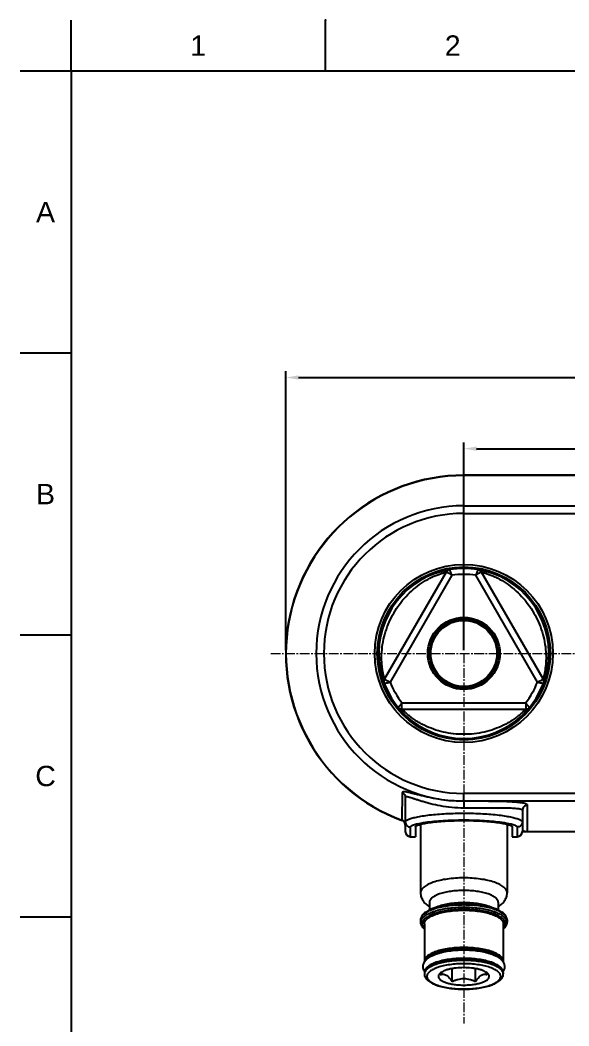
# Model space of a CAD drawing. Header units: millimetres. Extents: x 4599 to 5019, y 722 to 1019.
# Drawn here: x 4599.3 to 4707.1, y 821.3 to 1018.8 of the extents above; entities that cross this region are included whole.
import ezdxf

# ---------------------------------------------------------------- set-up
doc = ezdxf.new("R2010")
doc.units = ezdxf.units.MM
doc.header["$LTSCALE"] = 0.1
doc.linetypes.add('CENTER2', pattern=[28.575, 19.05, -3.175, 3.175, -3.175])
for name, color, linetype in [('02___PRT_ALL_AXES', 7, 'Continuous'), ('DIM', 3, 'Continuous'), ('MEMBER', 7, 'Continuous')]:
    doc.layers.add(name, color=color, linetype=linetype)
doc.layers.add('Cneter', color=1, linetype='CENTER2', lineweight=13)
doc.styles.get("Standard").update_dxf_attribs({"font": 'ARIAL.TTF'})
doc.dimstyles.new('ISO-25', dxfattribs={"dimtxt": 2.5, "dimasz": 2.5, "dimexe": 1.25, "dimexo": 0.625, "dimtad": 1, "dimtxsty": 'Standard', "dimcen": 2.5, "dimadec": 0, "dimazin": 0, "dimtfac": 1, "dimtmove": 0, "dimatfit": 3, "dimfxl": 1, "dimarcsym": 0})

# ---------------------------------------------------------------- blocks, each defined once
blk = doc.blocks.new('*D15')
at = {"layer": 'Defpoints', "color": 0}
for p in [(4776.48, 948.64), (4651.48, 894.44), (4776.48, 894.44)]:
    blk.add_point(p, dxfattribs=at)
at = {"layer": 'DIM', "color": 0, "lineweight": -2}
for p, q in [((4651.48, 895.07), (4651.48, 949.89)), ((4653.98, 948.64), (4773.98, 948.64)), ((4776.48, 895.07), (4776.48, 949.89))]:
    blk.add_line(p, q, dxfattribs=at)
at = {"layer": 'DIM', "color": 0}
for points in [[(4653.98, 949.06), (4653.98, 948.23), (4651.48, 948.64)], [(4773.98, 949.06), (4773.98, 948.23), (4776.48, 948.64)]]:
    blk.add_solid(points, dxfattribs=at)
at = {"layer": 'DIM', "color": 0, "insert": (4713.98, 950.54), "char_height": 2.5, "attachment_point": 5}
blk.add_mtext('125', dxfattribs=at)
blk = doc.blocks.new('*D17')
at = {"layer": 'Defpoints', "color": 0}
for p in [(4741.48, 934.66), (4686.48, 894.44), (4741.48, 894.44)]:
    blk.add_point(p, dxfattribs=at)
at = {"layer": 'DIM', "color": 0, "lineweight": -2}
for p, q in [((4686.48, 895.07), (4686.48, 935.91)), ((4688.98, 934.66), (4738.98, 934.66)), ((4741.48, 895.07), (4741.48, 935.91))]:
    blk.add_line(p, q, dxfattribs=at)
at = {"layer": 'DIM', "color": 0}
for points in [[(4688.98, 935.08), (4688.98, 934.24), (4686.48, 934.66)], [(4738.98, 935.08), (4738.98, 934.24), (4741.48, 934.66)]]:
    blk.add_solid(points, dxfattribs=at)
at = {"layer": 'DIM', "color": 0, "insert": (4713.98, 936.56), "char_height": 2.5, "attachment_point": 5}
blk.add_mtext('55', dxfattribs=at)

msp = doc.modelspace()

# ---------------------------------------------------------------- linework, layer by layer
for p, q in [((4609.294, 1008.845), (4609.294, 1018.845)), ((4659.294, 1008.845), (4659.294, 1018.845)), ((4609.294, 1008.845), (4599.294, 1008.845)), ((5009.294, 1008.845), (4609.294, 1008.845)), ((4609.294, 1008.845), (4609.294, 731.845)), ((4609.294, 953.445), (4599.294, 953.445)), ((4609.294, 898.045), (4599.294, 898.045)), ((4609.294, 842.645), (4599.294, 842.645))]:
    msp.add_line(p, q)
at = {"color": 9, "linetype": 'Continuous'}
for p, q in [((4686.479, 921.95), (4686.479, 929.443)), ((4741.479, 929.385), (4686.479, 929.385)), ((4686.479, 921.95), (4741.479, 921.95)), ((4684.134, 909.798), (4672.008, 888.797)), ((4700.949, 888.797), (4688.823, 909.798)), ((4674.353, 884.735), (4698.604, 884.735)), ((4674.38, 867.074), (4674.313, 861.687)), ((4686.479, 865.436), (4686.479, 866.936)), ((4741.479, 866.936), (4686.479, 866.936)), ((4686.479, 865.418), (4686.479, 864.076)), ((4698.979, 859.443), (4698.979, 864.619)), ((4674.313, 861.687), (4674.326, 861.621)), ((4675.979, 858.443), (4675.979, 860.338)), ((4696.979, 860.338), (4696.979, 858.443)), ((4698.979, 859.463), (4728.979, 859.463))]:
    msp.add_line(p, q, dxfattribs=at)
at = {"color": 7, "linetype": 'Continuous'}
for p, q in [((4741.479, 929.443), (4686.479, 929.443)), ((4686.479, 923.45), (4741.479, 923.45)), ((4683.004, 910.425), (4670.901, 889.461)), ((4702.056, 889.461), (4689.953, 910.425)), ((4698.582, 883.443), (4674.375, 883.443)), ((4674.979, 866.165), (4674.979, 859.443)), ((4741.479, 865.436), (4686.479, 865.436)), ((4697.979, 863.624), (4697.979, 859.581)), ((4676.979, 860.365), (4676.979, 858.443)), ((4677.979, 860.878), (4677.979, 847.444)), ((4694.979, 860.878), (4694.979, 847.444)), ((4695.979, 860.365), (4695.979, 858.443)), ((4697.974, 859.443), (4729.983, 859.443)), ((4675.979, 858.443), (4676.979, 858.443)), ((4695.979, 858.443), (4696.979, 858.443)), ((4679.729, 845.579), (4679.729, 844.047)), ((4693.229, 845.579), (4693.229, 844.045)), ((4677.979, 842.127), (4677.979, 841.632)), ((4694.979, 842.127), (4694.979, 841.632)), ((4678.729, 841.35), (4678.729, 834.021)), ((4694.229, 841.35), (4694.229, 834.021)), ((4678.729, 831.766), (4678.729, 831.484)), ((4684.169, 830.004), (4684.169, 832.528)), ((4688.788, 830.004), (4688.788, 832.528)), ((4694.229, 831.766), (4694.229, 831.484))]:
    msp.add_line(p, q, dxfattribs=at)
at = {"color": 9, "linetype": 'Continuous'}
for radius in [17.5, 7.08]:
    msp.add_circle((4686.479, 894.443), radius, dxfattribs=at)
at = {"color": 7, "linetype": 'Continuous'}
for radius in [17, 6.75]:
    msp.add_circle((4686.479, 894.443), radius, dxfattribs=at)
for centre, radius, start, end in [((4686.479, 894.443), 35, 90, 249.68249), ((4686.479, 894.443), 29.007, 90, 270), ((4686.479, 894.443), 16.7, 99.56422, 80.43578), ((4683.87, 909.925), 1, 99.56419, 150), ((4686.479, 894.443), 16.7, 80.44425, 99.55575), ((4689.087, 909.925), 1, 30.00039, 80.43671), ((4671.767, 888.961), 1, 150.00039, 200.4367), ((4701.19, 888.961), 1, 339.56419, 30), ((4674.375, 884.443), 1, 219.56419, 270), ((4698.582, 884.443), 1, 270.00021, 320.4363), ((4673.979, 860.683), 1, 0, 69.68249), ((4675.979, 859.443), 1, 180, 270), ((4696.979, 859.443), 1, 270, 0), ((4679.826, 834.021), 1.097, 180.03161, 189.82306), ((4693.131, 834.021), 1.097, 350.10701, 359.96746)]:
    msp.add_arc(centre, radius, start, end, dxfattribs=at)
at = {"color": 9, "linetype": 'Continuous'}
for centre, radius, start, end in [((4686.479, 894.443), 34.942, 90, 249.62531), ((4686.479, 894.443), 27.507, 90, 270), ((4683.871, 909.934), 0.991, 99.58835, 149.53001), ((4689.086, 909.934), 0.991, 30.46995, 80.41145), ((4686.479, 894.443), 15.533, 81.31785, 98.6806), ((4671.76, 888.956), 0.991, 150.46995, 200.41145), ((4701.197, 888.956), 0.991, 339.58835, 29.53001), ((4686.479, 894.443), 15.533, 201.31565, 218.68015), ((4686.479, 894.443), 15.533, 321.31865, 338.68408), ((4674.367, 884.44), 0.991, 219.58835, 269.53001), ((4698.59, 884.44), 0.991, 270.46995, 320.41145), ((4679.266, 841.54), 1.303, 153.99884, 154.56324), ((4693.692, 841.54), 1.303, 25.43676, 26.00115)]:
    msp.add_arc(centre, radius, start, end, dxfattribs=at)
for points, start_tangent, end_tangent in [([(4684.134, 909.798), (4684.056, 910.028), (4683.982, 910.242), (4683.912, 910.435), (4683.849, 910.601), (4683.821, 910.672), (4683.796, 910.735), (4683.773, 910.788), (4683.753, 910.833), (4683.736, 910.868), (4683.723, 910.892), (4683.713, 910.907), (4683.706, 910.911)], (-0.3188857, 0.9477932), (-0.9869291, -0.161155)), ([(4689.251, 910.911), (4689.244, 910.907), (4689.234, 910.892), (4689.221, 910.868), (4689.204, 910.833), (4689.184, 910.788), (4689.161, 910.735), (4689.136, 910.672), (4689.108, 910.601), (4689.045, 910.435), (4688.975, 910.242), (4688.901, 910.028), (4688.823, 909.798)], (-0.9869487, 0.1610349), (-0.3187809, -0.9478284)), ([(4670.901, 889.461), (4670.892, 889.49), (4670.868, 889.575), (4670.83, 889.716), (4670.78, 889.908), (4670.721, 890.15), (4670.657, 890.437), (4670.527, 891.126), (4670.416, 891.936), (4670.345, 892.828), (4670.324, 893.772), (4670.361, 894.745), (4670.614, 896.723), (4671.1, 898.681), (4671.807, 900.578), (4672.721, 902.385), (4675.118, 905.642), (4676.571, 907.042), (4678.157, 908.249), (4679.81, 909.223), (4680.618, 909.607), (4681.374, 909.916), (4682.036, 910.148), (4682.317, 910.236), (4682.556, 910.306), (4682.748, 910.359), (4682.889, 910.396), (4682.975, 910.418), (4683.004, 910.425)], (-0.241271, 0.9704578), (0.9641779, 0.2652564)), ([(4683.004, 910.425), (4683.006, 910.428), (4683.017, 910.437)], (0.5036289, 0.8639201), (0.8745902, 0.4848629)), ([(4683.017, 910.437), (4683.07, 910.443), (4683.155, 910.422), (4683.269, 910.373), (4683.408, 910.299), (4683.747, 910.083), (4684.134, 909.798)], (0.8734874, 0.4868468), (0.7854206, -0.6189624)), ([(4688.823, 909.798), (4689.21, 910.083), (4689.549, 910.299), (4689.688, 910.373), (4689.802, 910.422), (4689.887, 910.443), (4689.94, 910.437)], (0.7854856, 0.6188799), (0.873446, -0.486921)), ([(4689.94, 910.437), (4689.944, 910.434), (4689.953, 910.425)], (0.874557, -0.4849227), (0.5033178, -0.8641014)), ([(4689.953, 910.425), (4689.982, 910.418), (4690.068, 910.396), (4690.209, 910.359), (4690.401, 910.306), (4690.64, 910.236), (4690.921, 910.148), (4691.583, 909.916), (4692.339, 909.607), (4693.147, 909.223), (4694.8, 908.249), (4696.386, 907.042), (4697.839, 905.642), (4700.236, 902.385), (4701.15, 900.578), (4701.857, 898.681), (4702.343, 896.723), (4702.596, 894.745), (4702.633, 893.772), (4702.612, 892.827), (4702.541, 891.936), (4702.43, 891.126), (4702.301, 890.437), (4702.236, 890.15), (4702.177, 889.908), (4702.127, 889.716), (4702.089, 889.575), (4702.065, 889.49), (4702.056, 889.461)], (0.9648489, -0.2628053), (-0.2420573, -0.970262)), ([(4670.897, 889.444), (4670.897, 889.449), (4670.901, 889.461)], (-0.0173231, 0.9998499), (0.4966749, 0.8679367)), ([(4672.008, 888.796), (4671.569, 888.989), (4671.212, 889.174), (4671.078, 889.258), (4670.979, 889.332), (4670.918, 889.395), (4670.897, 889.444)], (-0.9287085, 0.3708105), (-0.015037, 0.9998869)), ([(4702.06, 889.444), (4702.039, 889.395), (4701.978, 889.332), (4701.879, 889.258), (4701.745, 889.174), (4701.388, 888.989), (4700.949, 888.796)], (-0.015122, -0.9998857), (-0.9287475, -0.370713)), ([(4702.056, 889.461), (4702.058, 889.458), (4702.06, 889.444)], (0.4963623, -0.8681155), (-0.0173915, -0.9998488)), ([(4670.83, 888.61), (4670.838, 888.606), (4670.855, 888.605), (4670.883, 888.606), (4670.922, 888.608), (4670.97, 888.613), (4671.028, 888.621), (4671.095, 888.63), (4671.171, 888.641), (4671.346, 888.67), (4671.548, 888.706), (4671.771, 888.748), (4672.008, 888.796)], (0.354014, -0.9352401), (0.980234, 0.1978418)), ([(4700.949, 888.796), (4701.186, 888.748), (4701.409, 888.706), (4701.611, 888.67), (4701.786, 888.641), (4701.862, 888.63), (4701.929, 888.621), (4701.987, 888.613), (4702.035, 888.608), (4702.074, 888.606), (4702.102, 888.605), (4702.12, 888.606), (4702.127, 888.61)], (0.9802558, -0.1977334), (0.3539003, 0.9352832)), ([(4674.353, 884.735), (4674.193, 884.553), (4674.044, 884.381), (4673.912, 884.225), (4673.8, 884.087), (4673.753, 884.028), (4673.711, 883.974), (4673.676, 883.927), (4673.647, 883.888), (4673.626, 883.856), (4673.611, 883.832), (4673.603, 883.816), (4673.603, 883.808)], (-0.6613701, -0.7500597), (0.6330289, -0.7741282)), ([(4674.359, 883.448), (4674.327, 883.491), (4674.303, 883.575), (4674.288, 883.698), (4674.282, 883.857), (4674.3, 884.258), (4674.353, 884.735)], (-0.8583654, 0.5130388), (0.1433268, 0.9896754)), ([(4674.375, 883.443), (4674.371, 883.443), (4674.359, 883.448)], (-0.9999912, 0.0041953), (-0.8571987, 0.5149859)), ([(4686.479, 878.557), (4682.46, 879.006), (4680.521, 879.564), (4678.682, 880.334), (4677.82, 880.789), (4677.012, 881.279), (4676.275, 881.787), (4675.63, 882.287), (4675.098, 882.744), (4674.882, 882.943), (4674.702, 883.115), (4674.56, 883.255), (4674.458, 883.358), (4674.396, 883.422), (4674.375, 883.443)], (-1, 0.0000011), (-0.7158526, 0.6982514)), ([(4698.582, 883.443), (4698.561, 883.422), (4698.499, 883.358), (4698.397, 883.255), (4698.255, 883.115), (4698.075, 882.943), (4697.859, 882.744), (4697.327, 882.287), (4696.682, 881.787), (4695.945, 881.279), (4695.137, 880.789), (4694.275, 880.334), (4692.436, 879.564), (4690.498, 879.006), (4686.479, 878.557)], (-0.7153115, -0.6988057), (-1, -0.0000011)), ([(4698.598, 883.448), (4698.594, 883.446), (4698.582, 883.443)], (-0.8572339, -0.5149273), (-0.9999926, -0.0038353)), ([(4698.604, 884.735), (4698.657, 884.258), (4698.675, 883.856), (4698.669, 883.698), (4698.655, 883.575), (4698.631, 883.491), (4698.598, 883.448)], (0.143216, -0.9896915), (-0.858409, -0.5129659)), ([(4699.354, 883.808), (4699.354, 883.816), (4699.346, 883.832), (4699.332, 883.856), (4699.31, 883.888), (4699.281, 883.927), (4699.246, 883.974), (4699.205, 884.028), (4699.157, 884.087), (4699.045, 884.224), (4698.913, 884.381), (4698.764, 884.553), (4698.604, 884.735)], (0.6329347, 0.7742052), (-0.6614513, 0.7499881)), ([(4686.479, 865.418), (4683.943, 865.522), (4681.583, 865.804), (4679.506, 866.191), (4678.589, 866.398), (4677.754, 866.601), (4677.005, 866.792), (4676.342, 866.961), (4675.767, 867.099), (4675.285, 867.199), (4674.9, 867.253), (4674.617, 867.253), (4674.515, 867.232), (4674.442, 867.195), (4674.396, 867.142), (4674.38, 867.074)], (-1, 0.0000226), (-0.0155759, -0.9998787)), ([(4674.38, 867.074), (4674.816, 866.708), (4674.979, 866.165)], (0.9167593, -0.39944), (0.0000003, -1)), ([(4686.479, 864.076), (4684.094, 864.189), (4681.871, 864.497), (4679.906, 864.925), (4679.034, 865.159), (4678.238, 865.393), (4677.521, 865.617), (4676.883, 865.822), (4676.329, 865.999), (4675.861, 866.139), (4675.662, 866.193), (4675.486, 866.234), (4675.334, 866.261), (4675.208, 866.274), (4675.109, 866.271), (4675.037, 866.252), (4674.993, 866.217), (4674.979, 866.165)], (-1, 0.0001462), (-0.000646, -0.9999998)), ([(4698.979, 864.619), (4698.964, 864.683), (4698.92, 864.744), (4698.847, 864.802), (4698.745, 864.857), (4698.456, 864.959), (4698.055, 865.049), (4697.546, 865.127), (4696.931, 865.193), (4696.217, 865.249), (4695.407, 865.294), (4693.528, 865.358), (4691.357, 865.395), (4688.974, 865.413), (4686.479, 865.418)], (-0.000652, 0.9999998), (-1, 0.0000066)), ([(4697.979, 863.624), (4697.965, 863.671), (4697.925, 863.715), (4697.857, 863.757), (4697.764, 863.795), (4697.643, 863.831), (4697.497, 863.865), (4697.128, 863.923), (4696.659, 863.97), (4696.094, 864.008), (4695.436, 864.036), (4694.692, 864.056), (4692.964, 864.077), (4690.967, 864.08), (4688.774, 864.078), (4686.479, 864.076)], (-0.0004116, 0.9999999), (-1, -0.0000317)), ([(4698.979, 864.619), (4698.596, 864.543), (4698.271, 864.328), (4698.055, 864.005), (4697.979, 863.624)], (-1, 0), (0, -1)), ([(4674.313, 861.687), (4674.661, 861.485), (4674.896, 861.167)], (0.9468737, -0.3216058), (0.4126094, -0.9109081)), ([(4674.979, 861.332), (4675.014, 861.454), (4675.118, 861.578), (4675.293, 861.702), (4675.535, 861.827), (4675.846, 861.951), (4676.222, 862.073), (4676.662, 862.192), (4677.164, 862.307), (4678.34, 862.523), (4679.724, 862.712), (4681.282, 862.867), (4682.975, 862.981), (4686.589, 863.072), (4690.192, 862.97), (4693.41, 862.691), (4694.77, 862.498), (4695.92, 862.28)], (0.0004, 0.9999999), (0.9764361, -0.2158068)), ([(4675.979, 860.338), (4676.027, 860.457), (4676.089, 860.517), (4676.174, 860.578), (4676.417, 860.701), (4676.755, 860.824), (4677.186, 860.945), (4677.707, 861.063), (4678.312, 861.177), (4678.998, 861.284), (4680.586, 861.473), (4682.411, 861.618), (4684.402, 861.71), (4686.479, 861.742), (4688.555, 861.71), (4690.546, 861.618), (4692.371, 861.473), (4693.959, 861.284), (4694.645, 861.177), (4695.25, 861.063), (4695.771, 860.945), (4696.202, 860.824), (4696.54, 860.701), (4696.783, 860.578), (4696.869, 860.517), (4696.93, 860.457), (4696.979, 860.338)], (0.0009809, 0.9999995), (0.0010031, -0.9999995)), ([(4695.92, 862.28), (4696.808, 862.051), (4697.162, 861.932), (4697.455, 861.812), (4697.683, 861.691), (4697.847, 861.57), (4697.946, 861.45), (4697.979, 861.332)], (0.9764361, -0.2158068), (0.0004097, -0.9999999)), ([(4674.896, 861.167), (4674.932, 861.075), (4674.979, 860.786)], (0.4126094, -0.9109081), (-0.0000185, -1)), ([(4674.979, 861.332), (4675.055, 860.951), (4675.271, 860.629), (4675.596, 860.413), (4675.979, 860.338)], (0, -1), (1, 0)), ([(4697.979, 861.332), (4697.902, 860.951), (4697.686, 860.629), (4697.361, 860.413), (4696.979, 860.338)], (0, -1), (-1, 0)), ([(4697.979, 859.943), (4698.014, 859.816), (4698.135, 859.684)], (-0.0000052, -1), (0.7981146, -0.6025056)), ([(4698.135, 859.684), (4698.173, 859.657), (4698.333, 859.575)], (0.7981146, -0.6025056), (0.9272, -0.3745668)), ([(4698.333, 859.575), (4698.388, 859.555), (4698.62, 859.494)], (0.9272, -0.3745668), (0.9836635, -0.1800171)), ([(4698.62, 859.494), (4698.683, 859.484), (4698.979, 859.463)], (0.9836635, -0.1800171), (1, 0.0001227)), ([(4694.979, 847.444), (4694.938, 847.729), (4694.815, 848.011), (4694.613, 848.288), (4694.332, 848.556), (4693.975, 848.814), (4693.546, 849.059), (4693.049, 849.288), (4692.489, 849.499), (4691.201, 849.861), (4689.731, 850.13), (4688.137, 850.295), (4686.479, 850.351), (4684.82, 850.295), (4683.226, 850.13), (4681.756, 849.861), (4680.468, 849.499), (4679.908, 849.288), (4679.411, 849.059), (4678.982, 848.814), (4678.626, 848.556), (4678.345, 848.288), (4678.142, 848.011), (4678.019, 847.729), (4677.979, 847.444)], (0, 1), (0, -1)), ([(4694.979, 842.127), (4694.938, 842.411), (4694.815, 842.694), (4694.613, 842.97), (4694.332, 843.239), (4693.975, 843.497), (4693.546, 843.742), (4693.049, 843.971), (4692.489, 844.182), (4691.201, 844.544), (4689.731, 844.812), (4688.137, 844.978), (4686.479, 845.034), (4684.82, 844.978), (4683.226, 844.812), (4681.756, 844.544), (4680.468, 844.182), (4679.908, 843.971), (4679.411, 843.742), (4678.982, 843.497), (4678.626, 843.239), (4678.345, 842.97), (4678.142, 842.694), (4678.019, 842.411), (4677.979, 842.127)], (0, 1), (0, -1)), ([(4694.863, 842.111), (4694.489, 842.605), (4694.209, 842.841), (4693.869, 843.069), (4693.472, 843.285), (4693.021, 843.488), (4691.972, 843.851), (4690.754, 844.145), (4689.404, 844.362), (4687.964, 844.495), (4686.479, 844.54), (4684.993, 844.495), (4683.553, 844.362), (4682.203, 844.145), (4680.985, 843.851), (4679.936, 843.488), (4679.485, 843.285), (4679.088, 843.069), (4678.748, 842.841), (4678.468, 842.605), (4678.094, 842.111)], (-0.4383806, 0.8987895), (-0.4383807, -0.8987894)), ([(4694.679, 841.35), (4694.639, 841.625), (4694.521, 841.898), (4694.325, 842.165), (4694.054, 842.424), (4693.71, 842.673), (4693.297, 842.909), (4692.817, 843.13), (4692.277, 843.334), (4691.034, 843.682), (4689.617, 843.942), (4688.078, 844.101), (4686.479, 844.155), (4684.879, 844.101), (4683.341, 843.942), (4681.923, 843.682), (4680.68, 843.334), (4680.14, 843.13), (4679.661, 842.909), (4679.247, 842.673), (4678.903, 842.424), (4678.632, 842.165), (4678.436, 841.898), (4678.318, 841.625), (4678.279, 841.35)], (0, 1), (0, -1)), ([(4692.915, 844.19), (4692.292, 844.421), (4691.599, 844.627), (4690.036, 844.955), (4688.301, 845.158), (4686.479, 845.227), (4684.656, 845.158), (4682.921, 844.955), (4681.358, 844.627), (4680.665, 844.421), (4680.042, 844.19)], (-0.9239753, 0.3824521), (-0.9239753, -0.382452)), ([(4678.089, 842.099), (4678.006, 841.867), (4677.979, 841.632)], (-0.4295058, -0.9030641), (0, -1)), ([(4694.979, 841.632), (4694.951, 841.867), (4694.868, 842.099)], (0, 1), (-0.4295059, 0.9030641)), ([(4678.279, 841.35), (4678.307, 841.118), (4678.392, 840.886), (4678.532, 840.658), (4678.728, 840.435)], (0, -1), (0.7104595, -0.7037381)), ([(4694.23, 840.435), (4694.425, 840.658), (4694.566, 840.886), (4694.65, 841.118), (4694.679, 841.35)], (0.7104577, 0.7037399), (0, 1)), ([(4694.229, 834.021), (4694.191, 834.281), (4694.08, 834.538), (4693.895, 834.79), (4693.639, 835.035), (4693.313, 835.27), (4692.922, 835.493), (4692.469, 835.702), (4691.959, 835.895), (4690.784, 836.225), (4689.444, 836.47), (4687.99, 836.621), (4686.479, 836.672), (4684.967, 836.621), (4683.513, 836.47), (4682.173, 836.225), (4680.998, 835.895), (4680.488, 835.702), (4680.035, 835.493), (4679.644, 835.27), (4679.318, 835.035), (4679.062, 834.79), (4678.877, 834.538), (4678.766, 834.281), (4678.729, 834.021)], (0, 1), (0, -1)), ([(4693.959, 834.183), (4693.656, 834.634), (4693.417, 834.851), (4693.122, 835.06), (4692.774, 835.259), (4692.375, 835.446), (4691.438, 835.78), (4690.341, 836.052), (4689.121, 836.252), (4687.815, 836.374), (4686.467, 836.415), (4685.118, 836.373), (4683.814, 836.249), (4682.595, 836.047), (4681.502, 835.775), (4680.568, 835.439), (4680.17, 835.252), (4679.824, 835.053), (4679.531, 834.844), (4679.294, 834.627), (4678.995, 834.175)], (-0.3713028, 0.9285118), (-0.3637183, -0.931509)), ([(4694.229, 831.766), (4694.191, 832.025), (4694.08, 832.283), (4693.895, 832.535), (4693.639, 832.78), (4693.313, 833.015), (4692.922, 833.238), (4692.469, 833.447), (4691.959, 833.64), (4690.784, 833.97), (4689.444, 834.214), (4687.99, 834.365), (4686.479, 834.416), (4684.967, 834.365), (4683.513, 834.214), (4682.173, 833.97), (4680.998, 833.64), (4680.488, 833.447), (4680.035, 833.238), (4679.644, 833.015), (4679.318, 832.78), (4679.062, 832.535), (4678.877, 832.283), (4678.766, 832.025), (4678.729, 831.766)], (0, 1), (0, -1)), ([(4694.189, 831.751), (4694.085, 831.992), (4693.917, 832.228), (4693.686, 832.458), (4693.394, 832.68), (4693.044, 832.892), (4692.638, 833.092), (4691.675, 833.45), (4690.537, 833.742), (4689.263, 833.957), (4687.894, 834.09), (4686.479, 834.134), (4685.063, 834.09), (4683.694, 833.957), (4682.42, 833.742), (4681.282, 833.45), (4680.319, 833.092), (4679.914, 832.892), (4679.563, 832.68), (4679.272, 832.458), (4679.041, 832.228), (4678.872, 831.992), (4678.768, 831.751)], (-0.2839122, 0.9588503), (-0.2839122, -0.9588503)), ([(4678.768, 831.751), (4678.751, 831.684), (4678.729, 831.484)], (-0.2839122, -0.9588503), (0, -1)), ([(4693.729, 831.014), (4693.694, 831.257), (4693.589, 831.498), (4693.416, 831.734), (4693.177, 831.963), (4692.872, 832.183), (4692.507, 832.391), (4692.083, 832.587), (4691.605, 832.767), (4690.506, 833.076), (4689.253, 833.305), (4687.893, 833.446), (4686.479, 833.493), (4685.064, 833.446), (4683.704, 833.305), (4682.451, 833.076), (4681.352, 832.767), (4680.874, 832.587), (4680.45, 832.391), (4680.085, 832.183), (4679.78, 831.963), (4679.541, 831.734), (4679.368, 831.498), (4679.263, 831.257), (4679.229, 831.014)], (0, 1), (0, -1)), ([(4694.229, 831.484), (4694.226, 831.551), (4694.189, 831.751)], (0, 1), (-0.2839122, 0.9588503)), ([(4679.229, 831.014), (4679.263, 830.771), (4679.368, 830.53), (4679.541, 830.294), (4679.78, 830.065), (4680.085, 829.845), (4680.45, 829.636), (4680.874, 829.441), (4681.352, 829.26), (4682.451, 828.952), (4683.704, 828.723), (4685.064, 828.582), (4686.479, 828.534), (4687.893, 828.582), (4689.253, 828.723), (4690.506, 828.952), (4691.605, 829.26), (4692.083, 829.441), (4692.507, 829.636), (4692.872, 829.845), (4693.177, 830.065), (4693.416, 830.294), (4693.589, 830.53), (4693.694, 830.771), (4693.729, 831.014)], (0, -1), (0, 1))]:
    msp.add_spline(points, degree=3, dxfattribs=dict(at, start_tangent=start_tangent, end_tangent=end_tangent))
at = {"color": 7, "linetype": 'Continuous'}
for points, start_tangent, end_tangent in [([(4676.979, 860.365), (4677.023, 860.473), (4677.078, 860.528), (4677.156, 860.583), (4677.377, 860.694), (4677.684, 860.804), (4678.074, 860.913), (4678.546, 861.019), (4679.095, 861.12), (4679.716, 861.216), (4681.153, 861.384), (4682.803, 861.513), (4684.602, 861.594), (4686.479, 861.622), (4688.355, 861.594), (4690.154, 861.513), (4691.804, 861.384), (4693.241, 861.216), (4693.862, 861.12), (4694.411, 861.019), (4694.883, 860.913), (4695.274, 860.804), (4695.58, 860.694), (4695.801, 860.583), (4695.879, 860.528), (4695.934, 860.473), (4695.979, 860.365)], (0, 1), (0, -1)), ([(4697.979, 859.581), (4697.978, 859.531), (4697.976, 859.487), (4697.975, 859.47), (4697.975, 859.456), (4697.974, 859.447), (4697.974, 859.443)], (0, -1), (0.999965, 0.0083615)), ([(4693.229, 845.579), (4693.196, 845.805), (4693.099, 846.029), (4692.938, 846.249), (4692.715, 846.463), (4692.432, 846.667), (4692.091, 846.862), (4691.696, 847.044), (4691.252, 847.212), (4690.229, 847.499), (4689.062, 847.712), (4687.795, 847.843), (4686.479, 847.888), (4685.162, 847.843), (4683.895, 847.712), (4682.728, 847.499), (4681.706, 847.212), (4681.261, 847.044), (4680.866, 846.862), (4680.526, 846.667), (4680.242, 846.463), (4680.019, 846.249), (4679.858, 846.029), (4679.761, 845.805), (4679.729, 845.579)], (0, 1), (0, -1)), ([(4677.979, 847.444), (4678.015, 846.996), (4678.121, 846.567), (4678.289, 846.163), (4678.508, 845.795), (4679.058, 845.173), (4679.715, 844.681)], (0, -1), (0.8476294, -0.5305888)), ([(4693.243, 844.682), (4693.899, 845.173), (4694.45, 845.795), (4694.669, 846.163), (4694.836, 846.567), (4694.942, 846.997), (4694.979, 847.444)], (0.8477603, 0.5303795), (0, 1)), ([(4680.037, 844.188), (4679.19, 843.766), (4678.842, 843.533), (4678.547, 843.285), (4678.308, 843.02), (4678.13, 842.737), (4678.017, 842.439), (4677.979, 842.127)], (-0.9236791, -0.3831669), (0, -1)), ([(4694.979, 842.127), (4694.94, 842.439), (4694.827, 842.737), (4694.649, 843.02), (4694.41, 843.285), (4694.115, 843.533), (4693.767, 843.766), (4692.92, 844.188)], (0, 1), (-0.923677, 0.383172)), ([(4677.979, 841.632), (4678.029, 841.278), (4678.172, 840.942), (4678.4, 840.628), (4678.702, 840.336)], (0, -1), (0.7686957, -0.6396147)), ([(4694.255, 840.335), (4694.557, 840.627), (4694.785, 840.942), (4694.928, 841.278), (4694.979, 841.632)], (0.7687928, 0.639498), (0, 1)), ([(4694.229, 831.766), (4694.185, 832.071), (4694.061, 832.363), (4693.861, 832.639), (4693.593, 832.899), (4693.26, 833.142), (4692.865, 833.369), (4692.411, 833.58), (4691.902, 833.774), (4690.737, 834.103), (4689.411, 834.347), (4687.973, 834.497), (4686.479, 834.548), (4684.984, 834.497), (4683.546, 834.347), (4682.22, 834.103), (4681.055, 833.774), (4680.546, 833.58), (4680.092, 833.369), (4679.697, 833.142), (4679.364, 832.899), (4679.096, 832.639), (4678.897, 832.363), (4678.772, 832.071), (4678.729, 831.766)], (0, 1), (0, -1)), ([(4691.136, 831.636), (4690.812, 831.867), (4690.391, 832.079), (4689.883, 832.266), (4689.298, 832.426), (4688.65, 832.554), (4687.954, 832.648), (4686.479, 832.724), (4685.003, 832.648), (4684.307, 832.554), (4683.659, 832.426), (4683.074, 832.266), (4682.566, 832.079), (4682.145, 831.867), (4681.821, 831.636)], (-0.7525135, 0.6585768), (-0.7525135, -0.6585768)), ([(4682.262, 831.934), (4682.159, 831.802), (4681.86, 831.372)], (-0.6234148, -0.7818913), (-0.546579, -0.8374076)), ([(4691.097, 831.372), (4690.999, 831.52), (4690.695, 831.934)], (-0.546579, 0.8374076), (-0.6234148, 0.7818913)), ([(4678.729, 831.484), (4678.779, 831.116), (4678.921, 830.774), (4679.141, 830.461), (4679.426, 830.179), (4679.77, 829.923), (4680.171, 829.688), (4680.625, 829.473), (4681.131, 829.278), (4682.284, 828.947), (4683.591, 828.704), (4685.007, 828.554), (4686.479, 828.504), (4687.95, 828.554), (4689.366, 828.704), (4690.674, 828.947), (4691.826, 829.278), (4692.332, 829.473), (4692.787, 829.688), (4693.187, 829.923), (4693.531, 830.179), (4693.816, 830.461), (4694.036, 830.774), (4694.178, 831.116), (4694.229, 831.484)], (0, -1), (0, 1)), ([(4681.821, 831.636), (4681.672, 831.485), (4681.565, 831.331), (4681.5, 831.173), (4681.479, 831.014)], (-0.7525135, -0.6585768), (0.0000001, -1)), ([(4681.479, 831.014), (4681.503, 830.846), (4681.575, 830.68), (4681.694, 830.517), (4681.859, 830.359), (4682.069, 830.208), (4682.321, 830.064), (4682.943, 829.805), (4683.701, 829.592), (4684.565, 829.434), (4685.503, 829.337), (4686.479, 829.304), (4687.454, 829.337), (4688.392, 829.434), (4689.256, 829.592), (4690.014, 829.805), (4690.636, 830.064), (4690.888, 830.208), (4691.098, 830.359), (4691.263, 830.517), (4691.382, 830.68), (4691.454, 830.846), (4691.479, 831.014)], (-0.0000001, -1), (-0.0000001, 1)), ([(4681.86, 831.372), (4682.134, 831.443), (4682.419, 831.459), (4682.714, 831.405), (4683.014, 831.269), (4683.315, 831.049), (4683.61, 830.754), (4683.895, 830.4), (4684.169, 830.004)], (0.944652, 0.3280742), (0.546579, -0.8374076)), ([(4684.169, 830.004), (4684.718, 830.238), (4685.288, 830.423), (4685.877, 830.543), (4686.479, 830.585), (4687.08, 830.543), (4687.669, 830.423), (4688.239, 830.238), (4688.788, 830.004)], (0.9050772, 0.4252472), (0.9050772, -0.4252472)), ([(4688.788, 830.004), (4689.063, 830.4), (4689.348, 830.754), (4689.642, 831.049), (4689.943, 831.269), (4690.243, 831.405), (4690.538, 831.459), (4690.823, 831.443), (4691.097, 831.372)], (0.546579, 0.8374076), (0.944652, -0.3280742)), ([(4691.479, 831.014), (4691.457, 831.173), (4691.392, 831.331), (4691.285, 831.485), (4691.136, 831.636)], (0.0000001, 1), (-0.7525135, 0.6585768))]:
    msp.add_spline(points, degree=3, dxfattribs=dict(at, start_tangent=start_tangent, end_tangent=end_tangent))
msp.add_point((4659.294, 1018.845))
at = {"layer": '02___PRT_ALL_AXES', "color": 7, "linetype": 'Continuous'}
for p, q in [((4697.979, 863.624), (4697.979, 861.332)), ((4677.979, 860.878), (4677.979, 847.444)), ((4694.979, 860.878), (4694.979, 847.444)), ((4679.729, 845.579), (4679.729, 844.047)), ((4693.229, 845.579), (4693.229, 844.045)), ((4681.275, 844.7), (4680.042, 844.19)), ((4691.682, 844.7), (4692.915, 844.19)), ((4677.979, 842.127), (4677.979, 841.632)), ((4694.979, 842.127), (4694.979, 841.632)), ((4678.729, 841.35), (4678.729, 834.021)), ((4694.229, 841.35), (4694.229, 834.021)), ((4678.729, 831.766), (4678.729, 831.484)), ((4694.229, 831.766), (4694.229, 831.484))]:
    msp.add_line(p, q, dxfattribs=at)
for points, start_tangent, end_tangent in [([(4678.729, 841.35), (4678.766, 841.61), (4678.877, 841.868), (4679.062, 842.12), (4679.318, 842.365), (4679.644, 842.6), (4680.035, 842.823), (4680.488, 843.032), (4680.998, 843.225), (4682.173, 843.554), (4683.513, 843.799), (4684.967, 843.95), (4686.479, 844.001), (4687.99, 843.95), (4689.444, 843.799), (4690.784, 843.554), (4691.959, 843.225), (4692.469, 843.032), (4692.922, 842.823), (4693.313, 842.6), (4693.639, 842.365), (4693.895, 842.12), (4694.08, 841.868), (4694.191, 841.61), (4694.229, 841.35)], (0, 1), (0, -1)), ([(4681.275, 844.7), (4681.779, 844.887), (4682.339, 845.053), (4683.603, 845.318), (4685.005, 845.483), (4686.479, 845.538), (4687.952, 845.483), (4689.354, 845.318), (4690.618, 845.053), (4691.179, 844.887), (4691.682, 844.7)], (0.9239533, 0.3825054), (0.9239533, -0.3825054)), ([(4678.489, 832.893), (4678.503, 833.12), (4678.547, 833.339), (4678.617, 833.551), (4678.711, 833.753), (4678.826, 833.942), (4678.959, 834.119), (4679.271, 834.44), (4679.639, 834.723), (4680.059, 834.977), (4680.53, 835.205), (4681.049, 835.41), (4681.615, 835.593), (4682.223, 835.754), (4683.55, 836.005), (4684.986, 836.16), (4686.479, 836.212), (4687.971, 836.16), (4689.407, 836.005), (4690.734, 835.754), (4691.343, 835.593), (4691.908, 835.41), (4692.428, 835.205), (4692.898, 834.977), (4693.318, 834.723), (4693.686, 834.44), (4693.998, 834.119), (4694.131, 833.942), (4694.246, 833.753), (4694.34, 833.551), (4694.41, 833.339), (4694.454, 833.12), (4694.469, 832.893)], (0, 1), (0, -1)), ([(4678.761, 831.945), (4678.561, 832.398), (4678.507, 832.641), (4678.489, 832.893)], (-0.514866, 0.8572707), (0, 1)), ([(4694.469, 832.893), (4694.45, 832.641), (4694.396, 832.397), (4694.195, 831.945)], (0, -1), (-0.5151416, -0.8571051))]:
    msp.add_spline(points, degree=3, dxfattribs=dict(at, start_tangent=start_tangent, end_tangent=end_tangent))
at = {"layer": 'Cneter'}
for p, q in [((4648.537, 894.443), (4779.42, 894.443)), ((4686.479, 894.443), (4686.479, 821.732))]:
    msp.add_line(p, q, dxfattribs=at)
at = {"layer": 'MEMBER', "color": 9, "linetype": 'Continuous'}
msp.add_circle((4686.479, 894.443), 6.493, dxfattribs=at)

# ---------------------------------------------------------------- texts
at = {"char_height": 4, "attachment_point": 5}
for s, width, insert in [('1', 50, (4634.294, 1013.845)), ('2', 50, (4684.294, 1013.845)), ('A', 10, (4604.294, 981.145)), ('B', 10, (4604.294, 925.745)), ('C', 10, (4604.294, 870.345))]:
    msp.add_mtext_dynamic_manual_height_columns(s, width=width, gutter_width=12.5, heights=[0], dxfattribs=dict(at, insert=insert))

# ---------------------------------------------------------------- dimensions: what is measured, and where the dimension line sits
at = {"layer": 'DIM'}
dim = msp.add_linear_dim(base=(4776.479, 948.642), p1=(4651.479, 894.443), p2=(4776.479, 894.443), dimstyle='ISO-25', dxfattribs=at)
dim.commit()
dim.dimension.update_dxf_attribs({"geometry": '*D15', "text_midpoint": (4713.979, 948.642), "dimtype": 160})
dim = msp.add_linear_dim(base=(4741.479, 934.659), p1=(4686.479, 894.443), p2=(4741.479, 894.443), dimstyle='ISO-25', dxfattribs=at)
dim.commit()
dim.dimension.update_dxf_attribs({"geometry": '*D17', "text_midpoint": (4713.979, 936.555)})

doc.saveas('drawing.dxf')
